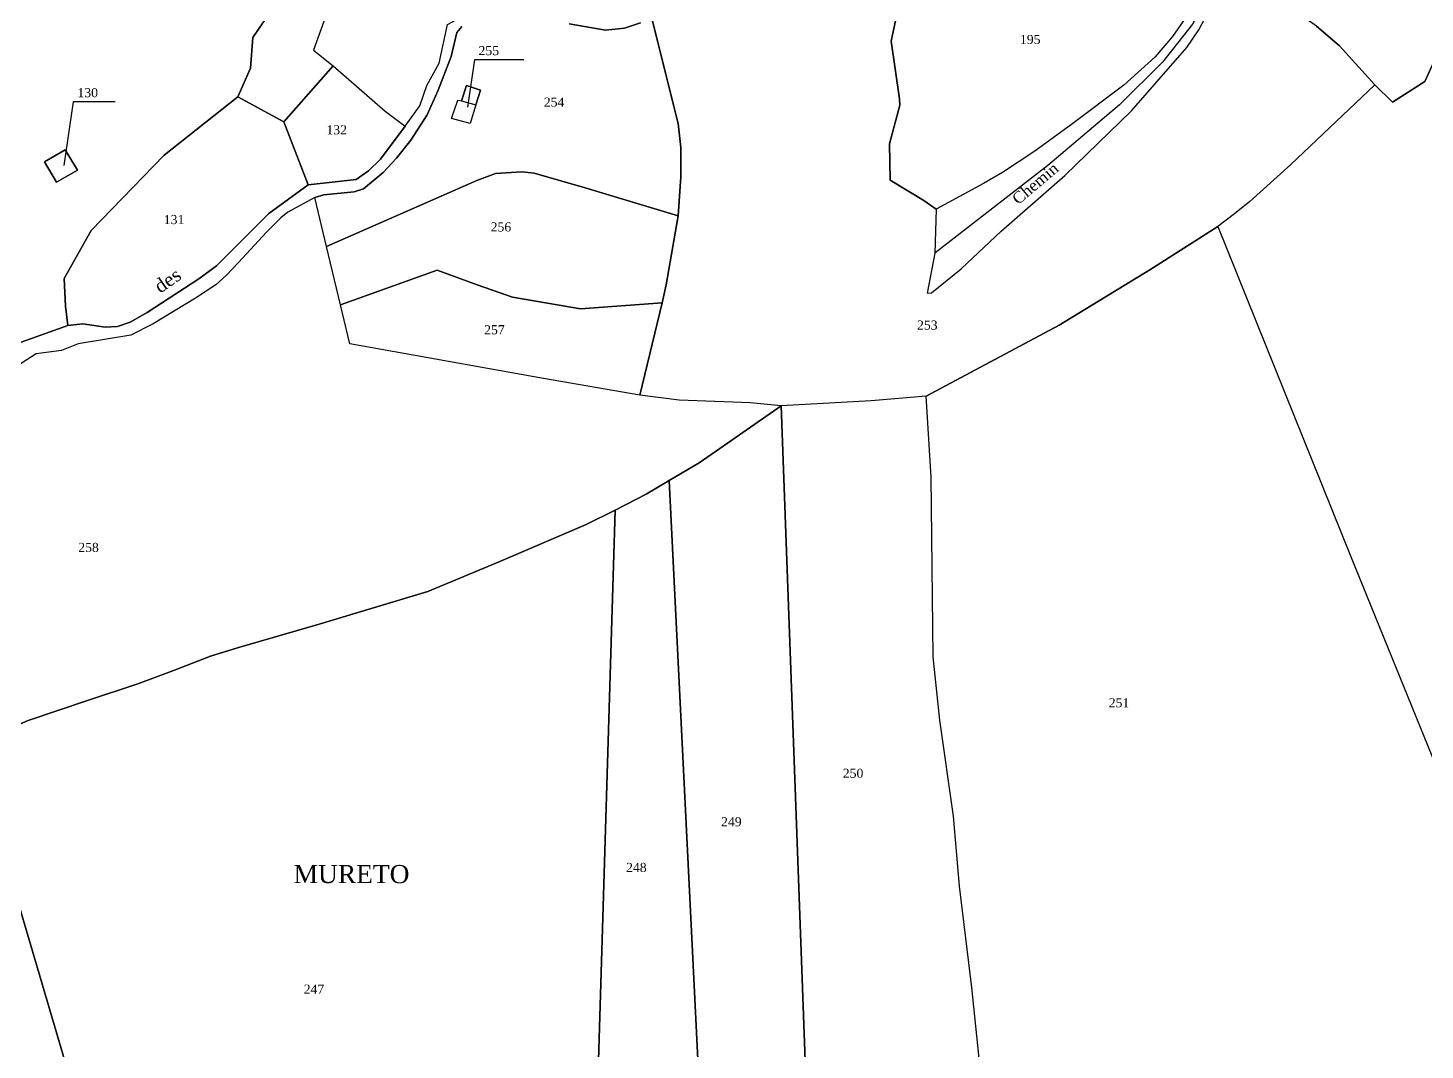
# Model space of a CAD drawing. Extents: x 1205702 to 1209329, y 6150197 to 6152796.
# Drawn here: x 1207962.3 to 1208270.1, y 6151580.8 to 6151806 of the extents above; entities that cross this region are included whole.
import ezdxf

# ---------------------------------------------------------------- set-up
doc = ezdxf.new("R2010")
doc.units = 0
doc.linetypes.add('CONTINU', pattern=[0])
for name, color, linetype in [('1LIEUDIT', 7, 'CONTINU'), ('1PARCELLE', 7, 'CONTINU'), ('1TRONFLUV', 7, 'CONTINU'), ('1TROUPARCELLE', 7, 'CONTINU'), ('1ZONCOMM', 7, 'CONTINU'), ('3BATIDUR', 7, 'CONTINU'), ('3FLECHEPAR', 7, 'CONTINU'), ('3LIEUDITTEX', 7, 'CONTINU'), ('3PARCELLETEX', 7, 'CONTINU'), ('3TRONFLUVTEX', 7, 'CONTINU'), ('3ZONCOMMTEX', 7, 'CONTINU')]:
    doc.layers.add(name, color=color, linetype=linetype)
doc.styles.get("Standard").update_dxf_attribs({"font": 'Times New Roman'})

msp = doc.modelspace()

# ---------------------------------------------------------------- linework, layer by layer
at = {"layer": '1LIEUDIT'}
for points in [[(1208157.41, 6151826.23), (1208152.45, 6151803.04), (1208154.31, 6151790.32), (1208154.35, 6151788.92), (1208152.1, 6151780.39), (1208152.26, 6151772.4), (1208159.67, 6151767.92), (1208162.39, 6151766.05), (1208162.09, 6151756.35), (1208160.41, 6151747.56), (1208161.33, 6151747.59), (1208167.87, 6151752.92), (1208176.7, 6151761.22), (1208190.73, 6151773.43), (1208205.39, 6151787.66), (1208217.55, 6151801.67), (1208220.26, 6151805.55), (1208227.28, 6151818.86)], [(1208157.41, 6151826.23), (1208152.45, 6151803.04), (1208154.31, 6151790.32), (1208154.35, 6151788.92), (1208152.1, 6151780.39), (1208152.26, 6151772.4), (1208159.67, 6151767.92), (1208162.39, 6151766.05), (1208162.09, 6151756.35), (1208160.41, 6151747.56), (1208161.33, 6151747.59), (1208167.87, 6151752.92), (1208176.7, 6151761.22), (1208190.73, 6151773.43), (1208205.39, 6151787.66), (1208217.55, 6151801.67), (1208220.26, 6151805.55), (1208227.28, 6151818.86)], [(1207951.34, 6151733.35), (1207971.14, 6151740.41), (1207974.42, 6151740.8), (1207979.32, 6151740.06), (1207982.1, 6151740.18), (1207984.85, 6151741.16), (1207988.58, 6151743.26), (1207999.95, 6151750.72), (1208003.84, 6151753.56), (1208015.42, 6151765.07), (1208024.09, 6151771.42), (1208034.66, 6151772.55), (1208037.38, 6151774.45), (1208039.96, 6151777.07), (1208045.42, 6151784.34), (1208048.69, 6151788.79), (1208050.21, 6151793.26), (1208052.91, 6151798.19), (1208054.78, 6151806.69)], [(1207951.34, 6151733.35), (1207971.14, 6151740.41), (1207974.42, 6151740.8), (1207979.32, 6151740.06), (1207982.1, 6151740.18), (1207984.85, 6151741.16), (1207988.58, 6151743.26), (1207999.95, 6151750.72), (1208003.84, 6151753.56), (1208015.42, 6151765.07), (1208024.09, 6151771.42), (1208034.66, 6151772.55), (1208037.38, 6151774.45), (1208039.96, 6151777.07), (1208045.42, 6151784.34), (1208048.69, 6151788.79), (1208050.21, 6151793.26), (1208052.91, 6151798.19), (1208054.78, 6151806.69)], [(1208246.15, 6151806.33), (1208251.24, 6151802), (1208258.97, 6151793.44), (1208262.86, 6151789.59), (1208270.01, 6151794.14), (1208274.38, 6151803.78)], [(1208246.15, 6151806.33), (1208251.24, 6151802), (1208258.97, 6151793.44), (1208262.86, 6151789.59), (1208270.01, 6151794.14), (1208274.38, 6151803.78)]]:
    msp.add_lwpolyline(points, dxfattribs=at)
at = {"layer": '1PARCELLE'}
for points in [[(1208274.38, 6151803.78), (1208270.01, 6151794.14), (1208262.86, 6151789.59), (1208258.97, 6151793.44), (1208251.24, 6151802), (1208246.15, 6151806.33), (1208240.37, 6151810.46), (1208227.28, 6151818.86), (1208231.44, 6151827.14), (1208233.64, 6151833.01), (1208235.48, 6151839.39), (1208237.38, 6151849.27), (1208251.08, 6151870.8), (1208260.18, 6151884.84), (1208264.49, 6151890.28), (1208268.64, 6151894.24), (1208269.22, 6151900.09), (1208268.83, 6151906.22), (1208267.87, 6151911.7), (1208266.54, 6151918.32), (1208284.16, 6151926.41)], [(1207952.8, 6151814.69), (1207969.09, 6151835.33), (1207973.2, 6151839.97), (1207979.22, 6151846.79), (1207983.34, 6151852.23), (1207992.08, 6151864.68), (1207995.62, 6151862.18), (1208001.38, 6151857.16), (1208009.54, 6151849.51), (1208003.98, 6151839.51), (1208010.49, 6151833.98), (1208008.35, 6151830.21), (1208019.26, 6151820.64), (1208016.53, 6151810.62), (1208011.84, 6151803.86), (1208011.33, 6151797.1), (1208008.57, 6151790.77), (1207992.33, 6151777.9), (1207976.29, 6151761.37), (1207970.3, 6151750.78), (1207970.65, 6151744.68), (1207971.14, 6151740.41), (1207951.34, 6151733.35)], [(1208033.71, 6151824.61), (1208025.21, 6151801.08), (1208029.6, 6151797.59), (1208018.67, 6151785.25), (1208008.57, 6151790.77), (1208008.57, 6151790.77), (1208011.33, 6151797.1), (1208011.84, 6151803.86), (1208016.53, 6151810.62)], [(1208157.41, 6151826.23), (1208152.45, 6151803.04), (1208154.31, 6151790.32), (1208154.35, 6151788.92), (1208152.1, 6151780.39), (1208152.26, 6151772.4), (1208159.67, 6151767.92), (1208162.39, 6151766.05), (1208162.09, 6151756.35), (1208160.41, 6151747.56), (1208161.33, 6151747.59), (1208167.87, 6151752.92), (1208176.7, 6151761.22), (1208190.73, 6151773.43), (1208205.39, 6151787.66), (1208217.55, 6151801.67), (1208220.26, 6151805.55), (1208227.28, 6151818.86)], [(1208217.28, 6151808.18), (1208214.45, 6151804.06), (1208210.63, 6151799.61), (1208203.74, 6151793.33), (1208192.44, 6151784.9), (1208184.08, 6151778.81), (1208176.96, 6151774.12), (1208172.79, 6151771.69), (1208162.39, 6151766.05), (1208162.39, 6151766.05), (1208159.67, 6151767.92), (1208152.26, 6151772.4), (1208152.1, 6151780.39), (1208154.35, 6151788.92), (1208154.31, 6151790.32), (1208152.45, 6151803.04), (1208157.41, 6151826.23)], [(1208099.71, 6151808.3), (1208105.52, 6151784.9), (1208106.14, 6151779.65), (1208106.12, 6151773.17), (1208105.52, 6151764.59), (1208085.05, 6151770.77), (1208073.86, 6151773.96), (1208071.13, 6151774.23), (1208065.33, 6151773.88), (1208061.23, 6151772.37), (1208028.13, 6151757.81), (1208025.54, 6151768.63), (1208025.54, 6151768.63), (1208027.48, 6151769.21), (1208034.21, 6151769.88), (1208036.26, 6151770.55), (1208040.61, 6151774.12), (1208043.55, 6151777.26), (1208046.69, 6151781.23), (1208050.24, 6151786.8), (1208052.66, 6151792.23), (1208055.53, 6151799.64), (1208056.81, 6151804.96), (1208057.94, 6151806.29)], [(1208081.53, 6151806.87), (1208089.57, 6151805.44), (1208093.75, 6151805.9), (1208097.29, 6151807.06)], [(1208246.15, 6151806.33), (1208251.24, 6151802), (1208258.97, 6151793.44), (1208240.52, 6151775.9), (1208231.49, 6151767.7), (1208228.05, 6151765.01), (1208224.42, 6151762.2), (1208209.42, 6151752.7), (1208189.43, 6151740.47), (1208160.18, 6151724.87), (1208148.04, 6151723.79), (1208128.21, 6151722.75), (1208128.21, 6151722.75), (1208121.49, 6151723.35), (1208105.75, 6151723.95), (1208097.08, 6151725.1), (1208102.01, 6151745.44), (1208102.93, 6151749.39), (1208105.52, 6151764.59), (1208106.12, 6151773.17), (1208106.14, 6151779.65), (1208105.52, 6151784.9), (1208099.71, 6151808.3)], [(1208274.38, 6151803.78), (1208270.01, 6151794.14), (1208262.86, 6151789.59), (1208258.97, 6151793.44), (1208240.52, 6151775.9), (1208231.49, 6151767.7), (1208228.05, 6151765.01), (1208224.42, 6151762.2), (1208224.42, 6151762.2), (1208253.78, 6151689.28), (1208297.3, 6151582.27)], [(1207949.9, 6151647.96), (1207962.42, 6151653.39), (1207975.45, 6151657.82), (1207986.55, 6151661.46), (1207994.65, 6151664.47), (1208002.55, 6151667.57), (1208008.53, 6151669.44), (1208026.47, 6151674.6), (1208050.45, 6151681.81), (1208066.27, 6151688.42), (1208085.29, 6151696.6), (1208091.69, 6151699.72), (1208098.52, 6151703.26), (1208103.56, 6151706.26), (1208103.56, 6151706.26), (1208110.2, 6151710.18), (1208117.37, 6151715.16), (1208128.21, 6151722.75), (1208121.49, 6151723.35), (1208105.75, 6151723.95), (1208097.08, 6151725.1), (1208075.89, 6151728.72), (1208033.21, 6151736.41), (1208031.17, 6151744.94), (1208028.13, 6151757.81), (1208025.54, 6151768.63), (1208019.57, 6151765.35), (1208018.05, 6151764.16), (1208014.85, 6151760.95), (1208008.72, 6151754.28), (1208006.06, 6151751.53), (1208003.72, 6151749.38), (1207999.22, 6151746.4), (1207989.94, 6151740.81), (1207984.98, 6151738.29), (1207973.43, 6151736.39), (1207969.76, 6151734.91), (1207964.19, 6151734.14), (1207960.02, 6151731.54)], [(1207989.31, 6151514.37), (1207949.9, 6151647.96), (1207939.01, 6151643.33), (1207933.73, 6151640.73), (1207928.44, 6151637.87), (1207918.9, 6151631.74), (1207915.93, 6151629.27), (1207911.42, 6151622.53), (1207909.02, 6151618.71), (1207903.56, 6151598.37), (1207900.32, 6151593.57), (1207898.53, 6151591.97), (1207895.97, 6151590.6), (1207891.73, 6151590.2), (1207884.64, 6151591.03), (1207876.73, 6151591.98), (1207872.9, 6151592.83), (1207870.44, 6151593.59), (1207882.22, 6151550.39)]]:
    msp.add_lwpolyline(points, dxfattribs=at)
for points in [[(1208062.41, 6151810.79), (1208052.4, 6151829.82), (1208054.18, 6151833.2), (1208056.46, 6151837.01), (1208050.36, 6151840.52), (1208045.57, 6151835.75), (1208042.18, 6151832.74), (1208038.35, 6151823.27), (1208033.71, 6151824.61), (1208025.21, 6151801.08), (1208029.6, 6151797.59), (1208041.02, 6151787.62), (1208045.42, 6151784.34), (1208048.69, 6151788.79), (1208050.21, 6151793.26), (1208052.91, 6151798.19), (1208054.78, 6151806.69), (1208062.41, 6151810.79)], [(1208024.09, 6151771.42), (1208018.67, 6151785.25), (1208029.6, 6151797.59), (1208041.02, 6151787.62), (1208045.42, 6151784.34), (1208039.96, 6151777.07), (1208037.38, 6151774.45), (1208034.66, 6151772.55), (1208024.09, 6151771.42)], [(1207971.14, 6151740.41), (1207970.65, 6151744.68), (1207970.3, 6151750.78), (1207976.29, 6151761.37), (1207992.33, 6151777.9), (1208008.57, 6151790.77), (1208018.67, 6151785.25), (1208024.09, 6151771.42), (1208015.42, 6151765.07), (1208003.84, 6151753.56), (1207999.95, 6151750.72), (1207988.58, 6151743.26), (1207984.85, 6151741.16), (1207982.1, 6151740.18), (1207979.32, 6151740.06), (1207974.42, 6151740.8), (1207971.14, 6151740.41)], [(1208059.74, 6151784.91), (1208055.6, 6151785.98), (1208057.01, 6151790.07), (1208057.84, 6151789.86), (1208058.96, 6151793.31), (1208061.99, 6151792.26), (1208061, 6151789.05), (1208059.74, 6151784.91)], [(1207965.96, 6151776.43), (1207968.67, 6151771.96), (1207973.28, 6151774.63), (1207970.51, 6151779.11), (1207965.96, 6151776.43)], [(1208105.52, 6151764.59), (1208102.93, 6151749.39), (1208102.01, 6151745.44), (1208084.01, 6151744.1), (1208069.04, 6151746.67), (1208061.28, 6151749.38), (1208052.46, 6151752.63), (1208031.17, 6151744.94), (1208028.13, 6151757.81), (1208061.23, 6151772.37), (1208065.33, 6151773.88), (1208071.13, 6151774.23), (1208073.86, 6151773.96), (1208085.05, 6151770.77), (1208105.52, 6151764.59)], [(1208224.42, 6151762.2), (1208253.78, 6151689.28), (1208297.3, 6151582.27), (1208296.59, 6151582.08), (1208274.21, 6151579.38), (1208248.15, 6151576.61), (1208221.34, 6151574.15), (1208214.97, 6151573.27), (1208195.24, 6151569.23), (1208183.81, 6151568.64), (1208173.2, 6151566.21), (1208170.26, 6151594.63), (1208167.54, 6151616.92), (1208166.18, 6151632.35), (1208163.16, 6151653.46), (1208161.68, 6151667.45), (1208161.25, 6151707.02), (1208160.18, 6151724.87), (1208189.43, 6151740.47), (1208209.42, 6151752.7), (1208224.42, 6151762.2)], [(1208102.01, 6151745.44), (1208097.08, 6151725.1), (1208075.89, 6151728.72), (1208033.21, 6151736.41), (1208031.17, 6151744.94), (1208052.46, 6151752.63), (1208061.28, 6151749.38), (1208069.04, 6151746.67), (1208084.01, 6151744.1), (1208102.01, 6151745.44)], [(1208111.48, 6151546.14), (1208117.1, 6151548.42), (1208131.18, 6151554.88), (1208134.36, 6151556.44), (1208128.21, 6151722.75), (1208117.37, 6151715.16), (1208110.2, 6151710.18), (1208103.56, 6151706.26), (1208111.48, 6151546.14)], [(1208128.21, 6151722.75), (1208134.36, 6151556.44), (1208147.26, 6151561.12), (1208156.05, 6151563.14), (1208173.2, 6151566.21), (1208170.26, 6151594.63), (1208167.54, 6151616.92), (1208166.18, 6151632.35), (1208163.16, 6151653.46), (1208161.68, 6151667.45), (1208161.25, 6151707.02), (1208160.18, 6151724.87), (1208148.04, 6151723.79), (1208128.21, 6151722.75)], [(1208086.81, 6151539.78), (1208106.57, 6151544.47), (1208111.48, 6151546.14), (1208103.56, 6151706.26), (1208098.52, 6151703.26), (1208091.69, 6151699.72), (1208086.81, 6151539.78)], [(1207989.31, 6151514.37), (1208030.17, 6151525.73), (1208074.03, 6151536.68), (1208086.81, 6151539.78), (1208091.69, 6151699.72), (1208085.29, 6151696.6), (1208066.27, 6151688.42), (1208050.45, 6151681.81), (1208026.47, 6151674.6), (1208008.53, 6151669.44), (1208002.55, 6151667.57), (1207994.65, 6151664.47), (1207986.55, 6151661.46), (1207975.45, 6151657.82), (1207962.42, 6151653.39), (1207949.9, 6151647.96), (1207989.31, 6151514.37)]]:
    msp.add_lwpolyline(points, close=True, dxfattribs=at)
at = {"layer": '1TRONFLUV'}
for points in [[(1207951.34, 6151733.35), (1207971.14, 6151740.41), (1207974.42, 6151740.8), (1207979.32, 6151740.06), (1207982.1, 6151740.18), (1207984.85, 6151741.16), (1207988.58, 6151743.26), (1207999.95, 6151750.72), (1208003.84, 6151753.56), (1208015.42, 6151765.07), (1208024.09, 6151771.42), (1208034.66, 6151772.55), (1208037.38, 6151774.45), (1208039.96, 6151777.07), (1208045.42, 6151784.34), (1208048.69, 6151788.79), (1208050.21, 6151793.26), (1208052.91, 6151798.19), (1208054.78, 6151806.69)], [(1208057.94, 6151806.29), (1208056.81, 6151804.96), (1208055.53, 6151799.64), (1208052.66, 6151792.23), (1208050.24, 6151786.8), (1208046.69, 6151781.23), (1208043.55, 6151777.26), (1208040.61, 6151774.12), (1208036.26, 6151770.55), (1208034.21, 6151769.88), (1208027.48, 6151769.21), (1208025.54, 6151768.63), (1208019.57, 6151765.35), (1208018.05, 6151764.16), (1208014.85, 6151760.95), (1208008.72, 6151754.28), (1208006.06, 6151751.53), (1208003.72, 6151749.38), (1207999.22, 6151746.4), (1207989.94, 6151740.81), (1207984.98, 6151738.29), (1207973.43, 6151736.39), (1207969.76, 6151734.91), (1207964.19, 6151734.14), (1207960.02, 6151731.54)], [(1208097.29, 6151807.06), (1208093.75, 6151805.9), (1208089.57, 6151805.44), (1208081.53, 6151806.87)]]:
    msp.add_lwpolyline(points, dxfattribs=at)
at = {"layer": '1TROUPARCELLE'}
for points in [[(1208055.6, 6151785.98), (1208057.01, 6151790.07), (1208057.84, 6151789.86), (1208058.96, 6151793.31), (1208061.99, 6151792.26), (1208061, 6151789.05), (1208059.74, 6151784.91), (1208055.6, 6151785.98)], [(1207965.96, 6151776.43), (1207970.51, 6151779.11), (1207973.28, 6151774.63), (1207968.67, 6151771.96), (1207965.96, 6151776.43)]]:
    msp.add_lwpolyline(points, close=True, dxfattribs=at)
at = {"layer": '1ZONCOMM'}
msp.add_lwpolyline([(1208257.56, 6151947.65), (1208262.49, 6151938.22), (1208262.38, 6151928.77), (1208263.79, 6151921.66), (1208265.11, 6151915.85), (1208266.27, 6151905.7), (1208266.09, 6151896.19), (1208263.67, 6151892.12), (1208257.41, 6151883.3), (1208236.04, 6151849.96), (1208233.78, 6151844.51), (1208234.21, 6151842.09), (1208231.36, 6151832.4), (1208225.71, 6151819.49), (1208218.8, 6151806.76), (1208212.26, 6151798.43), (1208202.73, 6151788.98), (1208186.95, 6151775.66), (1208162.09, 6151756.35)], dxfattribs=at)
msp.add_lwpolyline([(1208257.56, 6151947.65), (1208262.49, 6151938.22), (1208262.38, 6151928.77), (1208263.79, 6151921.66), (1208265.11, 6151915.85), (1208266.27, 6151905.7), (1208266.09, 6151896.19), (1208263.67, 6151892.12), (1208257.41, 6151883.3), (1208236.04, 6151849.96), (1208233.78, 6151844.51), (1208234.21, 6151842.09), (1208231.36, 6151832.4), (1208225.71, 6151819.49), (1208218.8, 6151806.76), (1208212.26, 6151798.43), (1208202.73, 6151788.98), (1208186.95, 6151775.66), (1208162.09, 6151756.35)], dxfattribs=at)
at = {"layer": '3BATIDUR'}
for points in [[(1208061, 6151789.05), (1208061.99, 6151792.26), (1208058.96, 6151793.31), (1208057.84, 6151789.86), (1208061, 6151789.05)], [(1208061, 6151789.05), (1208059.74, 6151784.91), (1208055.6, 6151785.98), (1208057.01, 6151790.07), (1208057.84, 6151789.86), (1208061, 6151789.05)], [(1207968.67, 6151771.96), (1207965.96, 6151776.43), (1207970.51, 6151779.11), (1207973.28, 6151774.63), (1207968.67, 6151771.96)]]:
    msp.add_lwpolyline(points, close=True, dxfattribs=at)
at = {"layer": '3FLECHEPAR'}
for points in [[(1208071.59, 6151798.93), (1208060.67, 6151798.96), (1208059.18, 6151788.52)], [(1207981.56, 6151789.68), (1207972.32, 6151789.7), (1207970.27, 6151775.62)]]:
    msp.add_lwpolyline(points, dxfattribs=at)

# ---------------------------------------------------------------- texts
at = {"layer": '3LIEUDITTEX'}
msp.add_text('MURETO', height=4, dxfattribs=at).set_placement((1208020.86, 6151617.59))
at = {"layer": '3PARCELLETEX'}
for s, p in [('195', (1208180.83, 6151802.41)), ('255', (1208061.58, 6151799.96)), ('130', (1207973.25, 6151790.7)), ('254', (1208075.96, 6151788.61)), ('132', (1208028.08, 6151782.52)), ('131', (1207992.26, 6151762.75)), ('256', (1208064.25, 6151761.12)), ('253', (1208158.16, 6151739.51)), ('257', (1208062.83, 6151738.49)), ('258', (1207973.43, 6151690.53)), ('251', (1208200.38, 6151656.32)), ('250', (1208141.81, 6151640.79)), ('249', (1208115, 6151630.12)), ('248', (1208094.08, 6151620.05)), ('247', (1208023.07, 6151593.24))]:
    msp.add_text(s, height=2, dxfattribs=at).set_placement(p)
at = {"layer": '3TRONFLUVTEX'}
msp.add_text('des', height=3, rotation=34.9, dxfattribs=at).set_placement((1207991.48, 6151747.39))
at = {"layer": '3ZONCOMMTEX'}
msp.add_text('Chemin', height=2.5, rotation=40.2, dxfattribs=at).set_placement((1208180.44, 6151766.89))
msp.add_text('Chemin', height=2.5, rotation=40.2, dxfattribs=at).set_placement((1208180.44, 6151766.89))

doc.saveas('drawing.dxf')
